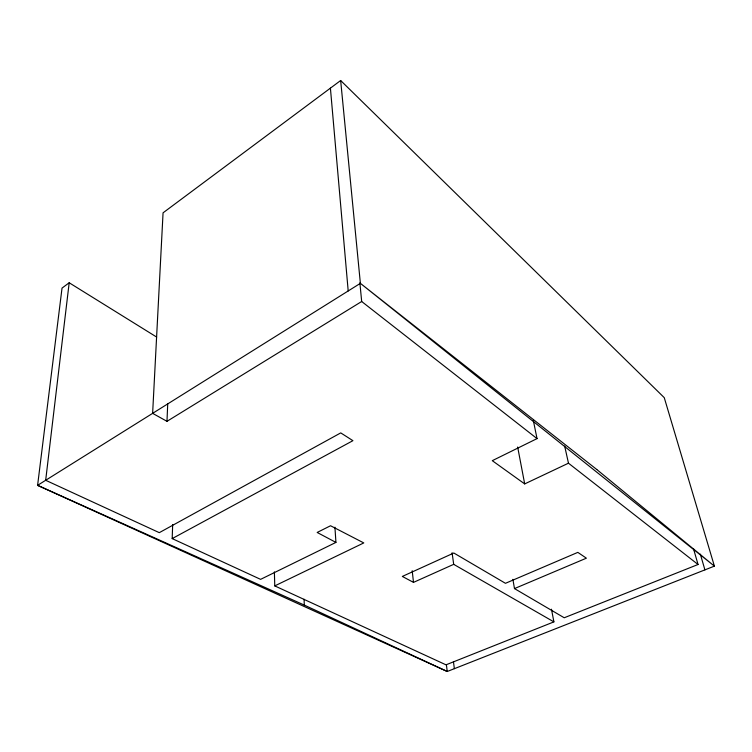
<?xml version="1.0" encoding="UTF-8"?>
<svg xmlns="http://www.w3.org/2000/svg" width="752" height="752" viewBox="0 0 752 752"><rect width="100%" height="100%" fill="white"/><g stroke="black" fill="none" stroke-linecap="round" stroke-linejoin="round"><path stroke-width="1.13" d="M334.922 527.19L335.937 542.408L260.596 579.36L172.18 538.601L172.678 524.52M156.651 337.065L69.184 282.761L62.031 288.091L37.6 485.341L447.243 671.489L714.4 566.134L664.26 397.667L340.656 80.511L163.062 212.825L152.628 413.346L166.982 421.327L167.724 403.721M69.184 282.761L45.675 480.284L159.292 532.66L340.75 432.898L352.923 440.672L172.18 538.601M166.982 421.327L361.684 301.505L359.87 282.818M533.271 420.208L537.041 438.613L492.287 460.675L524.689 483.912L568.474 463.194L698.044 564.498L564.226 617.768L514.481 588.59L512.892 579.35M274.386 571.887L274.762 585.893L363.789 542.925L330.551 525.751L317.165 532.463L335.937 542.408M514.481 588.59L586.391 558.181L577.827 552.372L505.466 583.308L453.832 553.011L402.32 576.436L413.497 582.377L453.691 564.338L553.904 621.876L446.002 664.834L274.762 585.893M446.368 664.505L447.243 671.489L304.316 605.097L37.6 485.341L360.377 283.335L340.656 80.511M361.684 301.505L537.041 438.613M700.347 554.177L704.915 569.875M693.494 548.706L698.044 564.498M564.658 446.021L568.474 463.194M551.47 609.214L553.904 621.876M517.658 447.036L524.689 483.912M452.093 552.729L453.691 564.338M453.456 661.741L454.358 668.678M412.199 570.712L413.497 582.377M330.41 88.144L348.195 290.958M304.052 599.231L304.316 605.097M596.759 469.483L360.377 283.335L714.4 566.134L596.759 469.483"/></g></svg>
